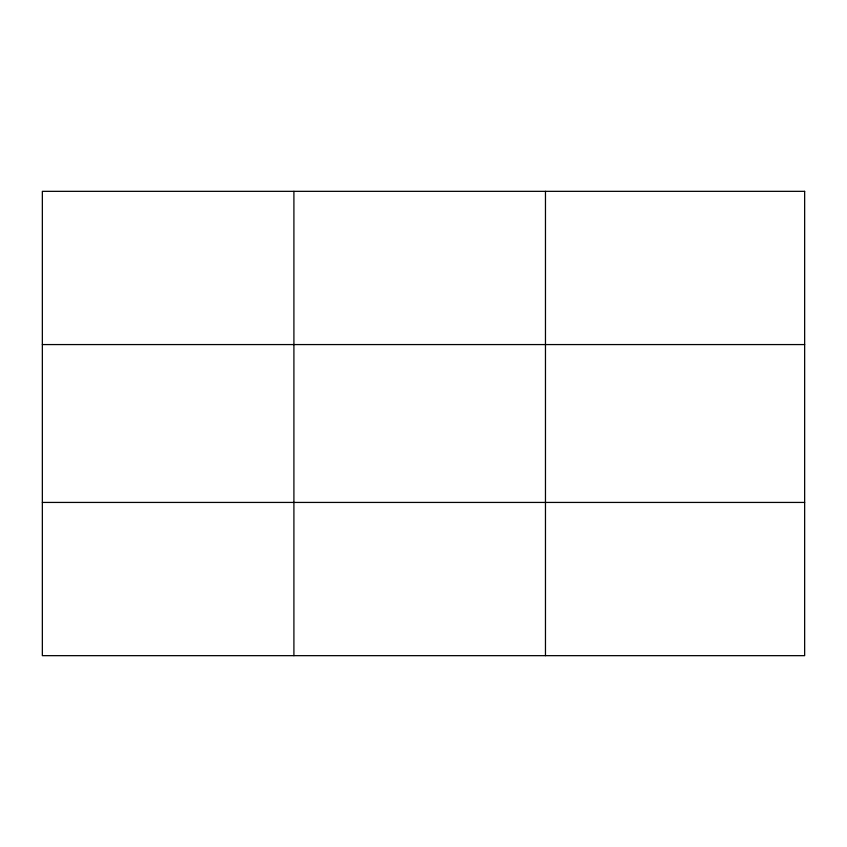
<?xml version="1.0" encoding="UTF-8"?>
<svg xmlns="http://www.w3.org/2000/svg" width="847" height="847" viewBox="0 0 847 847"><rect width="100%" height="100%" fill="white"/><g stroke="black" fill="none" stroke-linecap="round" stroke-linejoin="round"><path stroke-width="1.27" d="M293.909 191.337L293.909 655.663M545.468 191.337L545.468 655.663M42.35 344.57L804.65 344.57M42.35 502.43L804.65 502.43M804.65 191.337L804.65 655.663L42.35 655.663L42.35 191.337L804.65 191.337"/></g></svg>
